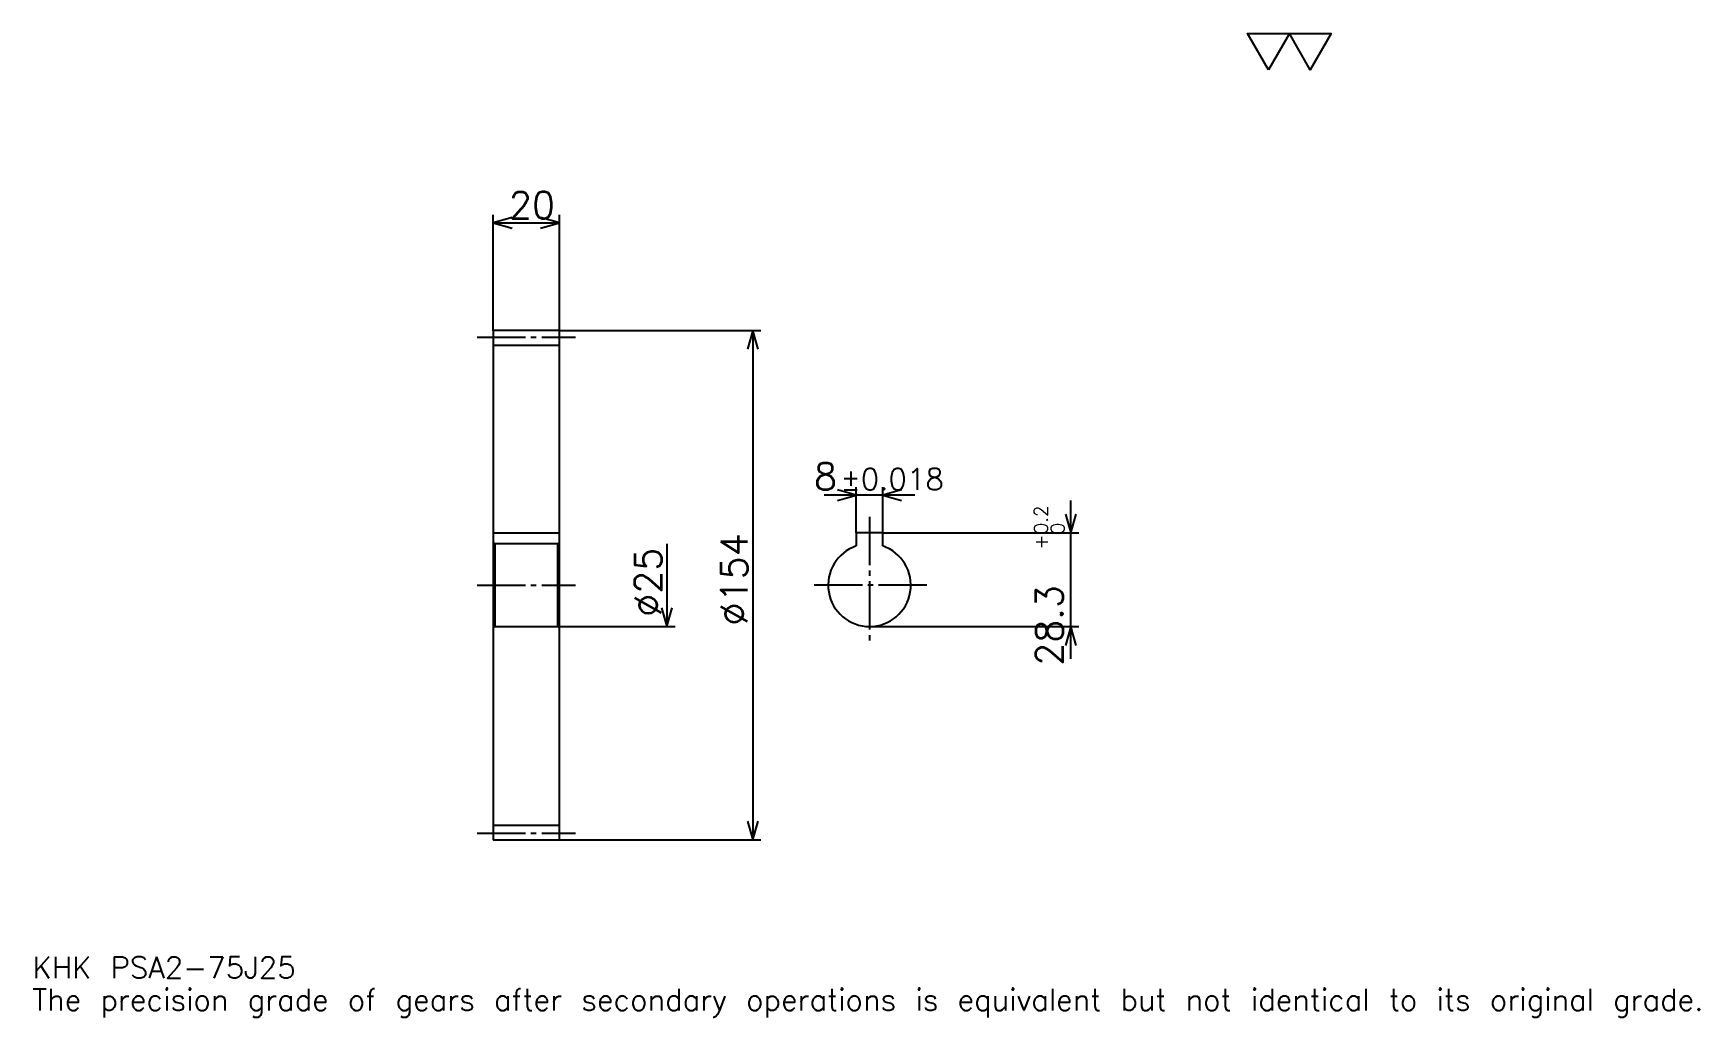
# Model space of a CAD drawing. Extents: x 17 to 520, y 6 to 303.
import ezdxf

# ---------------------------------------------------------------- set-up
doc = ezdxf.new("R2010")
doc.units = 0
doc.linetypes.add('DASHDOT', pattern=[19.5, 14.625, -1.625, 1.625, -1.625])
doc.layers.get('0').update_dxf_attribs({"linetype": 'CONTINUOUS'})
doc.layers.add('DASHDOT', color=6, linetype='DASHDOT')
doc.styles.add('KANJI', font='TXT', dxfattribs={"bigfont": 'BIGFONT'})

msp = doc.modelspace()

# ---------------------------------------------------------------- linework, layer by layer
at = {"color": 5}
for p, q in [((155.625, 213.6875), (155.625, 248.625)), ((175.625, 213.6875), (175.625, 248.625)), ((155.625, 246.1875), (175.625, 246.1875)), ((155.625, 213.587494), (155.625, 213.6875)), ((175.524994, 213.6875), (175.625, 213.6875)), ((175.625, 213.6875), (236.5625, 213.6875)), ((175.625, 213.587494), (175.625, 213.6875)), ((234.125, 213.6875), (234.125, 59.6875)), ((265.375, 152.487503), (265.375, 166.300003)), ((273.375, 152.487503), (273.375, 166.300003)), ((283.125, 163.862503), (255.625, 163.862503)), ((330.25, 114.4375), (330.25, 162.237503)), ((273.375, 152.487503), (332.6875, 152.487503)), ((208.125, 149.1875), (208.125, 124.1875)), ((175.625, 124.1875), (210.5625, 124.1875)), ((269.375, 124.1875), (332.6875, 124.1875)), ((175.524994, 59.6875), (175.625, 59.6875)), ((175.625, 59.6875), (236.5625, 59.6875))]:
    msp.add_line(p, q, dxfattribs=at)
at = {"color": 4}
for p, q in [((155.625, 209.1875), (175.625, 209.1875)), ((155.625, 152.487503), (175.625, 152.487503)), ((175.625, 149.6875), (175.125, 149.1875)), ((155.625, 123.6875), (156.125, 124.1875)), ((175.625, 123.6875), (175.125, 124.1875)), ((155.625, 64.1875), (175.625, 64.1875))]:
    msp.add_line(p, q, dxfattribs=at)
at = {"color": 7}
msp.add_lwpolyline([(390, 292.5), (383.662506, 303.484985), (409.012512, 303.484985), (402.674988, 292.5), (396.337494, 303.484985), (390, 292.5)], dxfattribs=at)
at = {"color": 5}
for points in [[(161.3125, 247.8125), (155.625, 246.1875), (161.3125, 244.5625)], [(169.9375, 244.5625), (175.625, 246.1875), (169.9375, 247.8125)], [(235.75, 208), (234.125, 213.6875), (232.5, 208)], [(259.6875, 162.237503), (265.375, 163.862503), (259.6875, 165.487503)], [(279.0625, 165.487503), (273.375, 163.862503), (279.0625, 162.237503)], [(328.625, 158.175003), (330.25, 152.487503), (331.875, 158.175003)], [(206.5, 129.875), (208.125, 124.1875), (209.75, 129.875)], [(331.875, 118.5), (330.25, 124.1875), (328.625, 118.5)], [(232.5, 65.375), (234.125, 59.6875), (235.75, 65.375)]]:
    msp.add_lwpolyline(points, dxfattribs=at)
at = {"color": 4}
for points in [[(155.625, 123.6875), (155.625, 59.787498), (155.725006, 59.6875), (175.524994, 59.6875), (175.625, 59.787498), (175.625, 213.587494), (175.524994, 213.6875), (155.725006, 213.6875), (155.625, 213.587494), (155.625, 123.6875)], [(273.375, 148.530212), (273.375, 152.487503), (265.375, 152.487503), (265.375, 148.530212)], [(155.625, 149.6875), (156.125, 149.1875), (156.125, 124.1875), (175.125, 124.1875), (175.125, 149.1875), (156.125, 149.1875)]]:
    msp.add_lwpolyline(points, dxfattribs=at)
msp.add_arc((269.375, 136.6875), 12.5, 108.66292518, 71.33707482, dxfattribs=at)
at = {"layer": 'DASHDOT', "color": 7}
for p, q in [((150.75, 211.6875), (180.5, 211.6875)), ((269.375, 157.362503), (269.375, 119.3125)), ((150.75, 136.6875), (180.5, 136.6875)), ((286.75, 136.6875), (252, 136.6875)), ((150.75, 61.6875), (180.5, 61.6875))]:
    msp.add_line(p, q, dxfattribs=at)

# ---------------------------------------------------------------- texts
at = {"color": 7, "style": 'KANJI'}
for s, height, p in [('20', 8.125, (160.34375, 247.487503)), ('8', 8.125, (252.603394, 165.487503)), ('%%p0.018', 6.5, (260.646149, 165.487503)), ('KHK PSA2-75J25', 6.5, (16.25, 17.875)), ('The precision grade of gears after secondary operations is equivalent but not identical to its original grade.', 6.5, (16.25, 8.125))]:
    msp.add_text(s, height=height, dxfattribs=at).set_placement(p)
for s, height, p in [('0.2', 4.0625, (323.262512, 152.058426)), ('%%c154', 8.125, (232.5, 124.5)), ('+', 4.0625, (323.262512, 147.508423)), ('0', 4.0625, (328.299988, 152.058426)), ('%%c25', 8.125, (206.5, 127.140625)), ('28.3', 8.125, (327.8125, 112.34021))]:
    msp.add_text(s, height=height, rotation=90, dxfattribs=at).set_placement(p)

doc.saveas('drawing.dxf')
